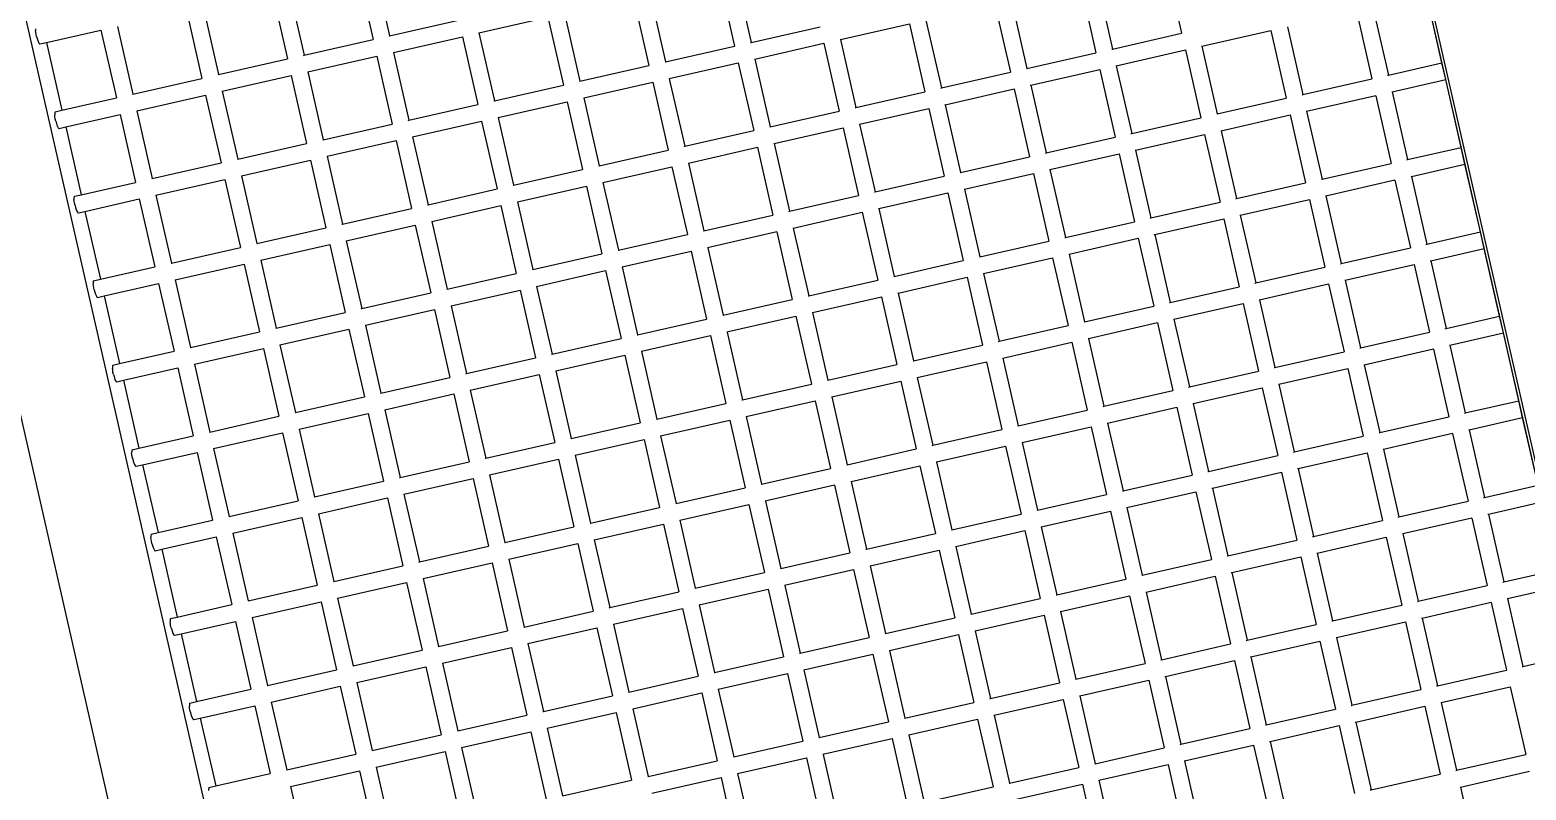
# Model space of a CAD drawing. Header units: inches. Extents: x -1841 to -80, y -100 to 1021.
# Drawn here: x -463.131 to -462.363, y 567.382 to 567.772 of the extents above; entities that cross this region are included whole.
import ezdxf

# ---------------------------------------------------------------- set-up
doc = ezdxf.new("R2010")
doc.units = ezdxf.units.IN
doc.header["$MEASUREMENT"] = 0
doc.layers.add('Edges', color=7, linetype='Continuous')

# ---------------------------------------------------------------- blocks, each defined once
blk = doc.blocks.new('infrared patio heater fr')
at = {"layer": 'Edges'}
for p, q in [((-40, 6.998), (40, 6.998)), ((38, 6.971), (-38, 6.971)), ((25.726, 6.971), (24.913, 6.971)), ((25.726, 6.329), (25.726, 6.971)), ((25.926, 6.971), (25.726, 6.971)), ((25.927, 6.329), (25.926, 6.971)), ((26.74, 6.971), (25.926, 6.971)), ((26.74, 6.329), (26.74, 6.971)), ((26.939, 6.971), (26.74, 6.971)), ((26.941, 6.329), (26.939, 6.971)), ((27.753, 6.971), (26.939, 6.971)), ((27.753, 6.329), (27.753, 6.971)), ((27.953, 6.971), (27.753, 6.971)), ((27.954, 6.329), (27.953, 6.971)), ((28.766, 6.971), (27.953, 6.971)), ((28.766, 6.329), (28.766, 6.971)), ((28.966, 6.971), (28.766, 6.971)), ((28.967, 6.329), (28.966, 6.971)), ((29.78, 6.971), (28.966, 6.971)), ((29.78, 6.329), (29.78, 6.971)), ((29.979, 6.971), (29.78, 6.971)), ((29.981, 6.329), (29.979, 6.971)), ((30.793, 6.971), (29.979, 6.971)), ((30.793, 6.329), (30.793, 6.971)), ((30.994, 6.329), (30.993, 6.971)), ((31.806, 6.329), (31.806, 6.971)), ((32.007, 6.329), (32.006, 6.971)), ((32.82, 6.329), (32.82, 6.971)), ((24.914, 6.329), (25.726, 6.329)), ((25.726, 6.318), (25.726, 6.329)), ((25.926, 6.325), (25.927, 6.329)), ((25.927, 6.329), (26.74, 6.329)), ((26.74, 6.318), (26.74, 6.329)), ((26.939, 6.325), (26.941, 6.329)), ((26.941, 6.329), (27.753, 6.329)), ((27.754, 6.323), (27.753, 6.329)), ((27.753, 6.318), (27.754, 6.323)), ((27.953, 6.325), (27.954, 6.329)), ((27.954, 6.329), (28.766, 6.329)), ((28.766, 6.318), (28.766, 6.329)), ((28.966, 6.325), (28.967, 6.329)), ((28.967, 6.329), (29.78, 6.329)), ((29.78, 6.323), (29.78, 6.329)), ((29.78, 6.318), (29.78, 6.323)), ((29.979, 6.325), (29.981, 6.329)), ((29.981, 6.329), (30.793, 6.329)), ((30.794, 6.323), (30.793, 6.329)), ((30.793, 6.318), (30.794, 6.323)), ((30.993, 6.325), (30.994, 6.329)), ((30.994, 6.329), (31.806, 6.329)), ((31.807, 6.323), (31.806, 6.329)), ((31.806, 6.318), (31.807, 6.323)), ((32.006, 6.325), (32.007, 6.329)), ((32.007, 6.329), (32.82, 6.329)), ((32.82, 6.323), (32.82, 6.329)), ((32.82, 6.318), (32.82, 6.323)), ((24.915, 6.131), (25.726, 6.131)), ((25.726, 5.303), (25.726, 6.131)), ((25.927, 5.303), (25.926, 6.131)), ((25.929, 6.131), (26.74, 6.131)), ((26.74, 5.303), (26.74, 6.131)), ((26.941, 5.303), (26.939, 6.131)), ((26.942, 6.131), (27.753, 6.131)), ((27.753, 5.303), (27.753, 6.131)), ((27.954, 5.303), (27.953, 6.131)), ((27.955, 6.131), (28.766, 6.131)), ((28.766, 5.303), (28.766, 6.131)), ((28.967, 5.303), (28.966, 6.131)), ((28.969, 6.131), (29.78, 6.131)), ((29.78, 5.303), (29.78, 6.131)), ((29.981, 5.303), (29.979, 6.131)), ((29.982, 6.131), (30.793, 6.131)), ((30.793, 5.303), (30.793, 6.131)), ((30.994, 5.303), (30.993, 6.131)), ((30.995, 6.131), (31.806, 6.131)), ((31.806, 5.303), (31.806, 6.131)), ((32.007, 5.303), (32.006, 6.131)), ((32.009, 6.131), (32.82, 6.131)), ((32.82, 5.303), (32.82, 6.131)), ((33.021, 5.303), (33.019, 6.131)), ((33.022, 6.131), (33.833, 6.131)), ((33.833, 5.303), (33.833, 6.131)), ((34.034, 5.303), (34.033, 6.131)), ((24.914, 5.303), (25.726, 5.303)), ((25.727, 5.297), (25.726, 5.303)), ((25.726, 5.293), (25.727, 5.297)), ((25.926, 5.299), (25.927, 5.303)), ((25.927, 5.303), (26.74, 5.303)), ((26.74, 5.297), (26.74, 5.303)), ((26.939, 5.299), (26.941, 5.303)), ((26.941, 5.303), (27.753, 5.303)), ((27.754, 5.297), (27.753, 5.303)), ((27.753, 5.293), (27.754, 5.297)), ((27.953, 5.299), (27.954, 5.303)), ((27.954, 5.303), (28.766, 5.303)), ((28.767, 5.297), (28.766, 5.303)), ((28.766, 5.293), (28.767, 5.297)), ((28.966, 5.299), (28.967, 5.303)), ((28.967, 5.303), (29.78, 5.303)), ((29.78, 5.297), (29.78, 5.303)), ((29.979, 5.299), (29.981, 5.303)), ((29.981, 5.303), (30.793, 5.303)), ((30.793, 5.293), (30.793, 5.303)), ((30.993, 5.299), (30.994, 5.303)), ((30.994, 5.303), (31.806, 5.303)), ((31.807, 5.297), (31.806, 5.303)), ((31.806, 5.293), (31.807, 5.297)), ((32.006, 5.299), (32.007, 5.303)), ((32.007, 5.303), (32.82, 5.303)), ((32.82, 5.297), (32.82, 5.303)), ((32.82, 5.293), (32.82, 5.297)), ((33.019, 5.299), (33.021, 5.303)), ((33.021, 5.303), (33.833, 5.303)), ((33.834, 5.297), (33.833, 5.303)), ((33.833, 5.293), (33.834, 5.297)), ((34.033, 5.299), (34.034, 5.303)), ((34.034, 5.303), (34.846, 5.303)), ((24.913, 5.105), (25.726, 5.105)), ((24.914, 4.277), (24.913, 5.105)), ((25.726, 4.277), (25.726, 5.105)), ((25.926, 5.105), (26.74, 5.105)), ((25.927, 4.277), (25.926, 5.105)), ((26.74, 4.277), (26.74, 5.105)), ((26.939, 5.105), (27.753, 5.105)), ((26.941, 4.277), (26.939, 5.105)), ((27.753, 4.277), (27.753, 5.105)), ((27.953, 5.105), (28.766, 5.105)), ((27.954, 4.277), (27.953, 5.105)), ((28.766, 4.277), (28.766, 5.105)), ((28.966, 5.105), (29.78, 5.105)), ((28.967, 4.277), (28.966, 5.105)), ((29.78, 4.277), (29.78, 5.105)), ((29.979, 5.105), (30.793, 5.105)), ((29.981, 4.277), (29.979, 5.105)), ((30.793, 4.277), (30.793, 5.105)), ((30.993, 5.105), (31.806, 5.105)), ((30.994, 4.277), (30.993, 5.105)), ((31.806, 4.277), (31.806, 5.105)), ((32.006, 5.105), (32.82, 5.105)), ((32.007, 4.277), (32.006, 5.105)), ((32.82, 4.277), (32.82, 5.105)), ((33.019, 5.105), (33.833, 5.105)), ((33.021, 4.277), (33.019, 5.105)), ((33.833, 4.277), (33.833, 5.105)), ((24.913, 4.273), (24.914, 4.277)), ((24.914, 4.277), (25.726, 4.277)), ((25.727, 4.271), (25.726, 4.277)), ((25.926, 4.273), (25.927, 4.277)), ((25.927, 4.277), (26.74, 4.277)), ((26.74, 4.267), (26.74, 4.277)), ((26.939, 4.273), (26.941, 4.277)), ((26.941, 4.277), (27.753, 4.277)), ((27.754, 4.271), (27.753, 4.277)), ((27.753, 4.267), (27.754, 4.271)), ((27.953, 4.273), (27.954, 4.277)), ((27.954, 4.277), (28.766, 4.277)), ((28.767, 4.271), (28.766, 4.277)), ((28.766, 4.267), (28.767, 4.271)), ((28.966, 4.273), (28.967, 4.277)), ((28.967, 4.277), (29.78, 4.277)), ((29.78, 4.271), (29.78, 4.277)), ((29.78, 4.267), (29.78, 4.271)), ((29.979, 4.273), (29.981, 4.277)), ((29.981, 4.277), (30.793, 4.277)), ((30.793, 4.267), (30.793, 4.277)), ((30.993, 4.273), (30.994, 4.277)), ((30.994, 4.277), (31.806, 4.277)), ((31.807, 4.271), (31.806, 4.277)), ((31.806, 4.267), (31.807, 4.271)), ((32.006, 4.273), (32.007, 4.277)), ((32.007, 4.277), (32.82, 4.277)), ((32.82, 4.271), (32.82, 4.277)), ((32.82, 4.267), (32.82, 4.271)), ((33.019, 4.273), (33.021, 4.277)), ((33.021, 4.277), (33.833, 4.277)), ((33.834, 4.271), (33.833, 4.277)), ((33.833, 4.267), (33.834, 4.271)), ((23.899, 4.079), (24.713, 4.079)), ((24.713, 3.251), (24.713, 4.079)), ((24.913, 4.079), (25.726, 4.079)), ((24.914, 3.251), (24.913, 4.079)), ((25.726, 3.251), (25.726, 4.079)), ((25.926, 4.079), (26.74, 4.079)), ((25.927, 3.251), (25.926, 4.079)), ((26.74, 3.251), (26.74, 4.079)), ((26.939, 4.079), (27.753, 4.079)), ((26.94, 3.251), (26.939, 4.079)), ((27.753, 3.251), (27.753, 4.079)), ((27.953, 4.079), (28.766, 4.079)), ((27.954, 3.251), (27.953, 4.079)), ((28.766, 3.251), (28.766, 4.079)), ((28.966, 4.079), (29.78, 4.079)), ((28.967, 3.251), (28.966, 4.079)), ((29.78, 3.251), (29.78, 4.079)), ((29.979, 4.079), (30.793, 4.079)), ((29.98, 3.251), (29.979, 4.079)), ((30.793, 3.251), (30.793, 4.079)), ((30.993, 4.079), (31.806, 4.079)), ((30.994, 3.251), (30.993, 4.079)), ((31.806, 3.251), (31.806, 4.079)), ((32.006, 4.079), (32.82, 4.079)), ((32.007, 3.251), (32.006, 4.079)), ((32.82, 3.251), (32.82, 4.079)), ((33.019, 4.079), (33.833, 4.079)), ((33.02, 3.251), (33.019, 4.079)), ((23.9, 3.251), (24.713, 3.251)), ((24.713, 3.242), (24.713, 3.251)), ((24.913, 3.245), (24.914, 3.251)), ((24.914, 3.251), (25.726, 3.251)), ((25.726, 3.242), (25.726, 3.251)), ((25.926, 3.245), (25.927, 3.251)), ((25.927, 3.251), (26.74, 3.251)), ((26.74, 3.242), (26.74, 3.251)), ((26.939, 3.245), (26.94, 3.251)), ((26.94, 3.251), (27.753, 3.251)), ((27.753, 3.242), (27.753, 3.251)), ((27.953, 3.245), (27.954, 3.251)), ((27.954, 3.251), (28.766, 3.251)), ((28.767, 3.245), (28.766, 3.251)), ((28.766, 3.242), (28.767, 3.245)), ((28.966, 3.245), (28.967, 3.251)), ((28.967, 3.251), (29.78, 3.251)), ((29.78, 3.245), (29.78, 3.251)), ((29.78, 3.242), (29.78, 3.245)), ((29.979, 3.245), (29.98, 3.251)), ((29.98, 3.251), (30.793, 3.251)), ((30.794, 3.245), (30.793, 3.251)), ((30.793, 3.242), (30.794, 3.245)), ((30.992, 3.245), (30.994, 3.251)), ((30.994, 3.251), (31.806, 3.251)), ((31.807, 3.245), (31.806, 3.251)), ((31.806, 3.242), (31.807, 3.245)), ((32.006, 3.245), (32.007, 3.251)), ((32.007, 3.251), (32.82, 3.251)), ((32.82, 3.245), (32.82, 3.251)), ((32.82, 3.242), (32.82, 3.245)), ((33.019, 3.245), (33.02, 3.251)), ((33.02, 3.251), (33.833, 3.251)), ((23.899, 3.053), (24.713, 3.053)), ((24.713, 2.225), (24.713, 3.053)), ((24.913, 3.053), (25.726, 3.053)), ((24.914, 2.225), (24.913, 3.053)), ((25.726, 2.225), (25.726, 3.053)), ((25.926, 3.053), (26.74, 3.053)), ((25.927, 2.225), (25.926, 3.053)), ((26.74, 2.225), (26.74, 3.053)), ((26.939, 3.053), (27.753, 3.053)), ((26.94, 2.225), (26.939, 3.053)), ((27.753, 2.225), (27.753, 3.053)), ((27.954, 2.225), (27.951, 3.055)), ((27.953, 3.053), (28.766, 3.053)), ((28.766, 2.225), (28.766, 3.053)), ((28.966, 3.053), (29.78, 3.053)), ((28.967, 2.225), (28.966, 3.053)), ((29.78, 2.225), (29.78, 3.053)), ((29.979, 3.053), (30.793, 3.053)), ((29.98, 2.225), (29.979, 3.053)), ((30.793, 2.225), (30.793, 3.053)), ((30.993, 3.053), (31.806, 3.053)), ((30.994, 2.225), (30.993, 3.053)), ((31.806, 2.225), (31.806, 3.053)), ((32.006, 3.053), (32.82, 3.053)), ((32.007, 2.225), (32.006, 3.053)), ((32.82, 2.225), (32.82, 3.053)), ((33.019, 3.053), (33.833, 3.053)), ((33.02, 2.225), (33.019, 3.053)), ((23.9, 2.225), (24.713, 2.225)), ((24.713, 2.218), (24.713, 2.225)), ((24.912, 2.219), (24.914, 2.225)), ((24.914, 2.225), (25.726, 2.225)), ((25.726, 2.218), (25.726, 2.225)), ((25.925, 2.219), (25.927, 2.225)), ((25.927, 2.225), (26.74, 2.225)), ((26.74, 2.218), (26.74, 2.225)), ((26.939, 2.221), (26.94, 2.225)), ((26.94, 2.225), (27.753, 2.225)), ((27.753, 2.218), (27.753, 2.225)), ((27.953, 2.221), (27.954, 2.225)), ((27.954, 2.225), (28.766, 2.225)), ((28.766, 2.218), (28.766, 2.225)), ((28.966, 2.221), (28.967, 2.225)), ((28.967, 2.225), (29.78, 2.225)), ((29.78, 2.218), (29.78, 2.225)), ((29.979, 2.221), (29.98, 2.225)), ((29.98, 2.225), (30.793, 2.225)), ((30.793, 2.218), (30.793, 2.225)), ((30.993, 2.221), (30.994, 2.225)), ((30.994, 2.225), (31.806, 2.225)), ((31.806, 2.218), (31.806, 2.225)), ((32.005, 2.219), (32.007, 2.225)), ((32.007, 2.225), (32.82, 2.225)), ((32.82, 2.218), (32.82, 2.225)), ((33.019, 2.219), (33.02, 2.225)), ((33.02, 2.225), (33.833, 2.225)), ((23.899, 2.027), (24.713, 2.027)), ((24.713, 1.199), (24.713, 2.027)), ((24.913, 2.027), (25.726, 2.027)), ((24.914, 1.199), (24.913, 2.027)), ((25.726, 1.199), (25.726, 2.027)), ((25.926, 2.027), (26.74, 2.027)), ((25.927, 1.199), (25.926, 2.027)), ((26.74, 1.199), (26.74, 2.027)), ((26.939, 2.027), (27.753, 2.027)), ((26.94, 1.199), (26.939, 2.027)), ((27.753, 1.199), (27.753, 2.027)), ((27.953, 2.027), (28.766, 2.027)), ((27.954, 1.199), (27.953, 2.027)), ((28.766, 1.199), (28.766, 2.027)), ((28.966, 2.027), (29.78, 2.027)), ((28.967, 1.199), (28.966, 2.027)), ((29.78, 1.199), (29.78, 2.027)), ((29.979, 2.027), (30.793, 2.027)), ((29.98, 1.199), (29.979, 2.027)), ((30.793, 1.199), (30.793, 2.027)), ((30.993, 2.027), (31.806, 2.027)), ((30.994, 1.199), (30.993, 2.027)), ((31.806, 1.199), (31.806, 2.027)), ((32.006, 2.027), (32.82, 2.027)), ((32.007, 1.199), (32.006, 2.027)), ((32.82, 1.199), (32.82, 2.027)), ((33.019, 2.027), (33.833, 2.027)), ((33.019, 1.199), (33.019, 2.027)), ((23.9, 1.199), (24.713, 1.199)), ((24.713, 1.193), (24.713, 1.199)), ((24.913, 1.196), (24.914, 1.199)), ((24.914, 1.199), (25.726, 1.199)), ((25.726, 1.193), (25.726, 1.199)), ((25.926, 1.196), (25.927, 1.199)), ((25.927, 1.199), (26.74, 1.199)), ((26.74, 1.193), (26.74, 1.199)), ((26.939, 1.196), (26.94, 1.199)), ((26.94, 1.199), (27.753, 1.199)), ((27.753, 1.193), (27.753, 1.199)), ((27.953, 1.196), (27.954, 1.199)), ((27.954, 1.199), (28.766, 1.199)), ((28.766, 1.193), (28.766, 1.199)), ((28.966, 1.196), (28.967, 1.199)), ((28.967, 1.199), (29.78, 1.199)), ((29.78, 1.193), (29.78, 1.199)), ((29.979, 1.196), (29.98, 1.199)), ((29.98, 1.199), (30.793, 1.199)), ((30.793, 1.193), (30.793, 1.199)), ((30.993, 1.196), (30.994, 1.199)), ((30.994, 1.199), (31.806, 1.199)), ((31.806, 1.193), (31.806, 1.199)), ((32.006, 1.196), (32.007, 1.199)), ((32.007, 1.199), (32.82, 1.199)), ((32.82, 1.193), (32.82, 1.199)), ((33.019, 1.196), (33.019, 1.199)), ((33.019, 1.199), (33.833, 1.199)), ((23.899, 1.001), (24.713, 1.001)), ((23.9, 0.173), (23.899, 1.001)), ((24.713, 0.173), (24.713, 1.001)), ((24.913, 1.001), (25.726, 1.001)), ((24.914, 0.173), (24.913, 1.001)), ((25.726, 0.173), (25.726, 1.001)), ((25.926, 1.001), (26.74, 1.001)), ((25.927, 0.173), (25.926, 1.001)), ((26.74, 0.173), (26.74, 1.001)), ((26.939, 1.001), (27.753, 1.001)), ((26.94, 0.173), (26.939, 1.001)), ((27.753, 0.173), (27.753, 1.001)), ((27.953, 1.001), (28.766, 1.001)), ((27.953, 0.173), (27.953, 1.001)), ((28.766, 0.173), (28.766, 1.001)), ((28.966, 1.001), (29.78, 1.001)), ((28.967, 0.173), (28.966, 1.001)), ((29.78, 0.173), (29.78, 1.001)), ((29.979, 1.001), (30.793, 1.001)), ((29.98, 0.173), (29.979, 1.001)), ((30.793, 0.173), (30.793, 1.001)), ((30.993, 1.001), (31.806, 1.001)), ((30.994, 0.173), (30.993, 1.001)), ((31.806, 0.173), (31.806, 1.001)), ((32.006, 1.001), (32.82, 1.001)), ((32.006, 0.173), (32.006, 1.001)), ((32.82, 0.173), (32.82, 1.001)), ((33.019, 1.001), (33.833, 1.001)), ((33.02, 0.173), (33.019, 1.001)), ((23.899, 0.17), (23.9, 0.173)), ((23.9, 0.173), (24.713, 0.173)), ((24.713, 0.167), (24.713, 0.173)), ((24.913, 0.17), (24.914, 0.173)), ((24.914, 0.173), (25.726, 0.173)), ((25.726, 0.167), (25.726, 0.173)), ((25.926, 0.17), (25.927, 0.173)), ((25.927, 0.173), (26.74, 0.173)), ((26.74, 0.167), (26.74, 0.173)), ((26.939, 0.17), (26.94, 0.173)), ((26.94, 0.173), (27.753, 0.173)), ((27.753, 0.167), (27.753, 0.173)), ((27.953, 0.17), (27.953, 0.173)), ((27.953, 0.173), (28.766, 0.173)), ((28.766, 0.167), (28.766, 0.173)), ((28.966, 0.17), (28.967, 0.173)), ((28.967, 0.173), (29.78, 0.173)), ((29.78, 0.167), (29.78, 0.173)), ((29.979, 0.17), (29.98, 0.173)), ((29.98, 0.173), (30.793, 0.173)), ((30.793, 0.167), (30.793, 0.173)), ((30.993, 0.17), (30.994, 0.173)), ((30.994, 0.173), (31.806, 0.173)), ((31.806, 0.167), (31.806, 0.173)), ((32.006, 0.17), (32.006, 0.173)), ((32.006, 0.173), (32.82, 0.173)), ((32.82, 0.167), (32.82, 0.173)), ((23.7, -0.853), (23.7, -0.025)), ((23.899, -0.026), (24.713, -0.025)), ((23.901, -0.853), (23.899, -0.026)), ((24.713, -0.853), (24.713, -0.025)), ((24.913, -0.026), (25.726, -0.025)), ((24.914, -0.853), (24.913, -0.026)), ((25.726, -0.853), (25.726, -0.025)), ((25.926, -0.026), (26.74, -0.025)), ((25.928, -0.853), (25.926, -0.026)), ((26.74, -0.853), (26.74, -0.025)), ((26.939, -0.026), (27.753, -0.025)), ((26.941, -0.853), (26.939, -0.026)), ((27.753, -0.853), (27.753, -0.025)), ((27.953, -0.026), (28.766, -0.025)), ((27.954, -0.853), (27.953, -0.026)), ((28.766, -0.853), (28.766, -0.025)), ((28.966, -0.026), (29.78, -0.025)), ((28.968, -0.853), (28.966, -0.026)), ((29.78, -0.853), (29.78, -0.025)), ((29.979, -0.026), (30.793, -0.025)), ((29.981, -0.853), (29.979, -0.026)), ((30.793, -0.853), (30.793, -0.025)), ((30.993, -0.026), (31.806, -0.025)), ((30.994, -0.853), (30.993, -0.026)), ((31.806, -0.853), (31.806, -0.025)), ((32.006, -0.026), (32.82, -0.025)), ((32.008, -0.853), (32.006, -0.026)), ((32.82, -0.853), (32.82, -0.025)), ((22.888, -0.853), (23.7, -0.853)), ((23.7, -0.859), (23.7, -0.853)), ((23.899, -0.855), (23.901, -0.853)), ((23.901, -0.853), (24.713, -0.853)), ((24.713, -0.859), (24.713, -0.853)), ((24.913, -0.855), (24.914, -0.853)), ((24.914, -0.853), (25.726, -0.853)), ((25.726, -0.859), (25.726, -0.853)), ((25.926, -0.855), (25.928, -0.853)), ((25.928, -0.853), (26.74, -0.853)), ((26.74, -0.859), (26.74, -0.853)), ((26.939, -0.855), (26.941, -0.853)), ((26.941, -0.853), (27.753, -0.853)), ((27.753, -0.859), (27.753, -0.853)), ((27.953, -0.855), (27.954, -0.853)), ((27.954, -0.853), (28.766, -0.853)), ((28.766, -0.859), (28.766, -0.853)), ((28.966, -0.855), (28.968, -0.853)), ((28.968, -0.853), (29.78, -0.853)), ((29.78, -0.859), (29.78, -0.853)), ((29.979, -0.855), (29.981, -0.853)), ((29.981, -0.853), (30.793, -0.853)), ((30.793, -0.859), (30.793, -0.853)), ((30.993, -0.855), (30.994, -0.853)), ((30.994, -0.853), (31.806, -0.853)), ((31.806, -0.859), (31.806, -0.853)), ((32.006, -0.855), (32.008, -0.853)), ((32.008, -0.853), (32.82, -0.853)), ((22.886, -1.052), (23.7, -1.051)), ((23.7, -1.879), (23.7, -1.051)), ((23.899, -1.052), (24.713, -1.051)), ((23.899, -1.881), (23.899, -1.052)), ((24.713, -1.879), (24.713, -1.051)), ((24.913, -1.052), (25.726, -1.051)), ((24.913, -1.881), (24.913, -1.052)), ((25.726, -1.879), (25.726, -1.051)), ((25.926, -1.881), (25.924, -1.051)), ((25.926, -1.052), (26.74, -1.051)), ((26.74, -1.879), (26.74, -1.051)), ((26.939, -1.052), (27.753, -1.051)), ((26.939, -1.881), (26.939, -1.052)), ((27.753, -1.879), (27.753, -1.051)), ((27.953, -1.052), (28.766, -1.051)), ((27.953, -1.881), (27.953, -1.052)), ((28.766, -1.879), (28.766, -1.051)), ((28.966, -1.881), (28.964, -1.051)), ((28.966, -1.052), (29.78, -1.051)), ((29.78, -1.879), (29.78, -1.051)), ((29.979, -1.052), (30.793, -1.051)), ((29.979, -1.881), (29.979, -1.052)), ((30.793, -1.879), (30.793, -1.051)), ((30.993, -1.052), (31.806, -1.051)), ((30.993, -1.881), (30.993, -1.052)), ((31.806, -1.879), (31.806, -1.051)), ((32.006, -1.052), (32.82, -1.051)), ((32.006, -1.881), (32.006, -1.052)), ((22.889, -1.879), (23.7, -1.879)), ((23.7, -1.884), (23.7, -1.879)), ((23.902, -1.879), (24.713, -1.879)), ((24.713, -1.884), (24.713, -1.879)), ((24.915, -1.879), (25.726, -1.879)), ((25.726, -1.884), (25.726, -1.879)), ((25.929, -1.879), (26.74, -1.879)), ((26.74, -1.884), (26.74, -1.879)), ((26.942, -1.879), (27.753, -1.879)), ((27.753, -1.884), (27.753, -1.879)), ((27.955, -1.879), (28.766, -1.879)), ((28.766, -1.884), (28.766, -1.879)), ((28.969, -1.879), (29.78, -1.879)), ((29.78, -1.884), (29.78, -1.879)), ((29.982, -1.879), (30.793, -1.879)), ((30.793, -1.884), (30.793, -1.879)), ((30.995, -1.879), (31.806, -1.879)), ((31.806, -1.884), (31.806, -1.879)), ((32.009, -1.879), (32.82, -1.879)), ((22.886, -2.077), (23.7, -2.077)), ((23.7, -2.905), (23.7, -2.077)), ((23.899, -2.905), (23.899, -2.077)), ((23.899, -2.077), (24.713, -2.077)), ((24.713, -2.905), (24.713, -2.077)), ((24.913, -2.905), (24.913, -2.077)), ((24.913, -2.077), (25.726, -2.077)), ((25.726, -2.905), (25.726, -2.077)), ((25.926, -2.905), (25.926, -2.077)), ((25.926, -2.077), (26.74, -2.077)), ((26.74, -2.905), (26.74, -2.077)), ((26.939, -2.905), (26.939, -2.077)), ((26.939, -2.077), (27.753, -2.077)), ((27.753, -2.905), (27.753, -2.077)), ((27.953, -2.905), (27.953, -2.077)), ((27.953, -2.077), (28.766, -2.077)), ((28.766, -2.905), (28.766, -2.077)), ((28.966, -2.905), (28.966, -2.077)), ((28.966, -2.077), (29.78, -2.077)), ((29.78, -2.905), (29.78, -2.077)), ((29.979, -2.905), (29.979, -2.077)), ((29.979, -2.077), (30.793, -2.077)), ((30.793, -2.905), (30.793, -2.077)), ((30.993, -2.905), (30.993, -2.077)), ((30.993, -2.077), (31.806, -2.077)), ((31.806, -2.905), (31.806, -2.077)), ((32.006, -2.905), (32.006, -2.077)), ((32.006, -2.077), (32.82, -2.077)), ((22.886, -2.905), (23.7, -2.905)), ((23.7, -2.909), (23.7, -2.905)), ((23.899, -2.905), (24.713, -2.905)), ((24.713, -2.909), (24.713, -2.905)), ((24.913, -2.905), (25.726, -2.905)), ((25.726, -2.909), (25.726, -2.905)), ((25.926, -2.905), (26.74, -2.905)), ((26.74, -2.909), (26.74, -2.905)), ((26.939, -2.905), (27.753, -2.905)), ((27.753, -2.909), (27.753, -2.905)), ((27.953, -2.905), (28.766, -2.905)), ((28.766, -2.909), (28.766, -2.905)), ((28.966, -2.905), (29.78, -2.905)), ((29.78, -2.909), (29.78, -2.905)), ((29.979, -2.905), (30.793, -2.905)), ((30.793, -2.909), (30.793, -2.905)), ((30.993, -2.905), (31.806, -2.905)), ((31.806, -2.909), (31.806, -2.905)), ((32.006, -2.905), (32.82, -2.905)), ((22.886, -3.931), (22.886, -3.103)), ((22.886, -3.103), (23.7, -3.103)), ((23.7, -3.931), (23.7, -3.103)), ((23.899, -3.931), (23.899, -3.103)), ((23.899, -3.103), (24.713, -3.103)), ((24.713, -3.931), (24.713, -3.103)), ((24.913, -3.931), (24.913, -3.103)), ((24.913, -3.103), (25.726, -3.103)), ((25.726, -3.931), (25.726, -3.103)), ((25.926, -3.931), (25.926, -3.103)), ((25.926, -3.103), (26.74, -3.103)), ((26.74, -3.931), (26.74, -3.103)), ((26.939, -3.931), (26.939, -3.103)), ((26.939, -3.103), (27.753, -3.103)), ((27.753, -3.931), (27.753, -3.103)), ((27.953, -3.931), (27.953, -3.103)), ((27.953, -3.103), (28.766, -3.103)), ((28.766, -3.931), (28.766, -3.103)), ((28.966, -3.931), (28.966, -3.103)), ((28.966, -3.103), (29.78, -3.103)), ((29.78, -3.931), (29.78, -3.103)), ((29.979, -3.931), (29.979, -3.103)), ((29.979, -3.103), (30.793, -3.103)), ((30.793, -3.931), (30.793, -3.103)), ((30.993, -3.931), (30.993, -3.103)), ((30.993, -3.103), (31.806, -3.103)), ((31.806, -3.931), (31.806, -3.103)), ((32.006, -3.931), (32.006, -3.103)), ((32.006, -3.103), (32.82, -3.103)), ((22.886, -3.931), (23.7, -3.931)), ((23.7, -3.936), (23.7, -3.931)), ((23.899, -3.931), (24.713, -3.931)), ((24.713, -3.936), (24.713, -3.931)), ((24.913, -3.931), (25.726, -3.931)), ((25.726, -3.936), (25.726, -3.931)), ((25.926, -3.931), (26.74, -3.931)), ((26.74, -3.936), (26.74, -3.931)), ((26.939, -3.931), (27.753, -3.931)), ((27.753, -3.936), (27.753, -3.931)), ((27.953, -3.931), (28.766, -3.931)), ((28.766, -3.936), (28.766, -3.931)), ((28.966, -3.931), (29.78, -3.931)), ((29.781, -3.937), (29.78, -3.931)), ((29.979, -3.931), (30.793, -3.931)), ((30.794, -3.937), (30.793, -3.931)), ((30.993, -3.931), (31.806, -3.931)), ((31.806, -3.936), (31.806, -3.931)), ((22.686, -4.957), (22.686, -4.129)), ((22.886, -4.957), (22.886, -4.129)), ((22.886, -4.129), (23.7, -4.129)), ((23.7, -4.957), (23.7, -4.129)), ((23.899, -4.957), (23.899, -4.129)), ((23.899, -4.129), (24.713, -4.129)), ((24.713, -4.957), (24.713, -4.129)), ((24.913, -4.957), (24.913, -4.129)), ((24.913, -4.129), (25.726, -4.129)), ((25.726, -4.957), (25.726, -4.129)), ((25.926, -4.957), (25.926, -4.129)), ((25.926, -4.129), (26.74, -4.129)), ((26.74, -4.957), (26.74, -4.129)), ((26.939, -4.957), (26.939, -4.129)), ((26.939, -4.129), (27.753, -4.129)), ((27.753, -4.957), (27.753, -4.129)), ((27.953, -4.957), (27.953, -4.129)), ((27.953, -4.129), (28.766, -4.129)), ((28.766, -4.957), (28.766, -4.129)), ((28.966, -4.957), (28.966, -4.129)), ((28.966, -4.129), (29.78, -4.129)), ((29.78, -4.957), (29.78, -4.129)), ((29.979, -4.957), (29.979, -4.129)), ((29.979, -4.129), (30.793, -4.129)), ((30.793, -4.957), (30.793, -4.129)), ((30.993, -4.957), (30.993, -4.129)), ((30.993, -4.129), (31.806, -4.129)), ((31.806, -4.957), (31.806, -4.129)), ((21.873, -4.957), (22.686, -4.957)), ((22.686, -4.963), (22.686, -4.957)), ((22.886, -4.957), (23.7, -4.957)), ((23.7, -4.963), (23.7, -4.957)), ((23.899, -4.957), (24.713, -4.957)), ((24.713, -4.963), (24.713, -4.957)), ((24.913, -4.957), (25.726, -4.957)), ((25.726, -4.963), (25.726, -4.957)), ((25.926, -4.957), (26.74, -4.957)), ((26.74, -4.963), (26.74, -4.957)), ((26.939, -4.957), (27.753, -4.957)), ((27.753, -4.963), (27.753, -4.957)), ((27.953, -4.957), (28.766, -4.957)), ((28.766, -4.963), (28.766, -4.957)), ((28.966, -4.957), (29.78, -4.957)), ((29.781, -4.963), (29.78, -4.957)), ((29.979, -4.957), (30.793, -4.957)), ((30.793, -4.963), (30.793, -4.957)), ((30.993, -4.957), (31.806, -4.957)), ((21.873, -5.155), (22.686, -5.155)), ((22.686, -5.983), (22.686, -5.155)), ((22.886, -5.983), (22.886, -5.155)), ((22.886, -5.155), (23.7, -5.155)), ((23.7, -5.983), (23.7, -5.155)), ((23.899, -5.983), (23.899, -5.155)), ((23.899, -5.155), (24.713, -5.155)), ((24.713, -5.983), (24.713, -5.155)), ((24.913, -5.983), (24.913, -5.155)), ((24.913, -5.155), (25.726, -5.155)), ((25.726, -5.983), (25.726, -5.155)), ((25.926, -5.983), (25.926, -5.155)), ((25.926, -5.155), (26.74, -5.155)), ((26.74, -5.983), (26.74, -5.155)), ((26.939, -5.983), (26.939, -5.155)), ((26.939, -5.155), (27.753, -5.155)), ((27.753, -5.983), (27.753, -5.155)), ((27.953, -5.983), (27.953, -5.155)), ((27.953, -5.155), (28.766, -5.155)), ((28.766, -5.983), (28.766, -5.155)), ((28.966, -5.983), (28.966, -5.155)), ((28.966, -5.155), (29.78, -5.155)), ((29.78, -5.983), (29.78, -5.155)), ((29.979, -5.983), (29.979, -5.155)), ((29.979, -5.155), (30.793, -5.155)), ((30.793, -5.983), (30.793, -5.155)), ((30.993, -5.983), (30.993, -5.155)), ((30.993, -5.155), (31.806, -5.155)), ((21.873, -5.983), (22.686, -5.983)), ((22.688, -5.989), (22.686, -5.983)), ((22.886, -5.983), (23.7, -5.983)), ((23.7, -5.989), (23.7, -5.983)), ((23.899, -5.983), (24.713, -5.983)), ((24.713, -5.989), (24.713, -5.983)), ((24.913, -5.983), (25.726, -5.983)), ((25.726, -5.989), (25.726, -5.983)), ((25.926, -5.983), (26.74, -5.983)), ((26.74, -5.989), (26.74, -5.983)), ((26.939, -5.983), (27.753, -5.983)), ((27.753, -5.989), (27.753, -5.983)), ((27.953, -5.983), (28.766, -5.983)), ((28.766, -5.989), (28.766, -5.983)), ((28.966, -5.983), (29.78, -5.983)), ((29.782, -5.989), (29.78, -5.983)), ((29.979, -5.983), (30.793, -5.983)), ((30.795, -5.989), (30.793, -5.983)), ((30.993, -5.983), (31.806, -5.983)), ((21.873, -6.182), (22.686, -6.182)), ((22.686, -7.009), (22.686, -6.182)), ((22.886, -7.009), (22.886, -6.182)), ((22.886, -6.182), (23.7, -6.182)), ((23.7, -7.009), (23.7, -6.182)), ((23.899, -7.009), (23.899, -6.182)), ((23.899, -6.182), (24.713, -6.182)), ((24.713, -7.009), (24.713, -6.182)), ((24.913, -7.009), (24.913, -6.182)), ((24.913, -6.182), (25.726, -6.182)), ((25.726, -7.009), (25.726, -6.182)), ((25.926, -7.009), (25.926, -6.182)), ((25.926, -6.182), (26.74, -6.182)), ((26.74, -7.009), (26.74, -6.182)), ((26.939, -7.009), (26.939, -6.182)), ((26.939, -6.182), (27.753, -6.182)), ((27.753, -7.009), (27.753, -6.182)), ((27.953, -7.009), (27.953, -6.182)), ((27.953, -6.182), (28.766, -6.182)), ((28.766, -7.009), (28.766, -6.182)), ((28.966, -7.009), (28.966, -6.182)), ((28.966, -6.182), (29.78, -6.182)), ((29.78, -7.009), (29.78, -6.182)), ((29.979, -7.009), (29.979, -6.182)), ((29.979, -6.182), (30.793, -6.182)), ((30.793, -7.009), (30.793, -6.182)), ((30.993, -7.009), (30.993, -6.182)), ((30.993, -6.182), (31.806, -6.182)), ((21.873, -7.009), (22.686, -7.009)), ((22.686, -7.012), (22.686, -7.009)), ((22.886, -7.009), (23.7, -7.009)), ((23.7, -7.012), (23.7, -7.009)), ((23.899, -7.009), (24.713, -7.009)), ((24.713, -7.012), (24.713, -7.009)), ((24.913, -7.009), (25.726, -7.009)), ((25.726, -7.012), (25.726, -7.009)), ((25.926, -7.009), (26.74, -7.009)), ((26.74, -7.012), (26.74, -7.009)), ((26.939, -7.009), (27.753, -7.009)), ((27.753, -7.012), (27.753, -7.009)), ((27.953, -7.009), (28.766, -7.009)), ((28.766, -7.012), (28.766, -7.009)), ((28.966, -7.009), (29.78, -7.009)), ((29.78, -7.012), (29.78, -7.009)), ((29.979, -7.009), (30.793, -7.009)), ((30.793, -7.012), (30.793, -7.009)), ((30.993, -7.009), (31.806, -7.009)), ((21.873, -7.208), (22.686, -7.207)), ((22.686, -8.035), (22.686, -7.207)), ((22.886, -7.208), (23.7, -7.207)), ((22.886, -8.035), (22.886, -7.208)), ((23.7, -8.035), (23.7, -7.207)), ((23.899, -7.208), (24.713, -7.207)), ((23.899, -8.035), (23.899, -7.208)), ((24.713, -8.035), (24.713, -7.207)), ((24.913, -7.208), (25.726, -7.207)), ((24.913, -8.035), (24.913, -7.208)), ((25.726, -8.035), (25.726, -7.207)), ((25.926, -7.208), (26.74, -7.207)), ((25.926, -8.035), (25.926, -7.208)), ((26.74, -8.035), (26.74, -7.207)), ((26.939, -7.208), (27.753, -7.207)), ((26.939, -8.035), (26.939, -7.208)), ((27.753, -8.035), (27.753, -7.207)), ((27.953, -7.208), (28.766, -7.207)), ((27.953, -8.035), (27.953, -7.208)), ((28.766, -8.035), (28.766, -7.207)), ((28.966, -7.208), (29.78, -7.207)), ((28.966, -8.035), (28.966, -7.208)), ((29.78, -8.035), (29.78, -7.207)), ((29.979, -8.035), (29.978, -7.207)), ((29.978, -7.207), (30.793, -7.207)), ((30.793, -8.035), (30.793, -7.207)), ((30.993, -7.208), (31.806, -7.207)), ((30.993, -8.035), (30.993, -7.208)), ((21.873, -8.035), (22.686, -8.035)), ((22.686, -8.038), (22.686, -8.035)), ((22.886, -8.035), (23.7, -8.035)), ((23.7, -8.038), (23.7, -8.035)), ((23.899, -8.035), (24.713, -8.035)), ((24.713, -8.038), (24.713, -8.035)), ((24.913, -8.035), (25.726, -8.035)), ((25.726, -8.038), (25.726, -8.035)), ((25.926, -8.035), (26.74, -8.035)), ((26.74, -8.038), (26.74, -8.035)), ((26.939, -8.035), (27.753, -8.035)), ((27.753, -8.038), (27.753, -8.035)), ((27.953, -8.035), (28.766, -8.035)), ((28.766, -8.038), (28.766, -8.035)), ((28.966, -8.035), (29.78, -8.035)), ((29.78, -8.038), (29.78, -8.035)), ((29.979, -8.035), (30.793, -8.035)), ((30.793, -8.038), (30.793, -8.035)), ((30.993, -8.035), (31.806, -8.035)), ((21.873, -8.234), (22.686, -8.233)), ((21.873, -8.886), (21.873, -8.234)), ((22.686, -8.886), (22.686, -8.233)), ((22.886, -8.234), (23.7, -8.233)), ((22.886, -8.886), (22.886, -8.234)), ((23.7, -8.886), (23.7, -8.233)), ((23.899, -8.234), (24.713, -8.233)), ((23.899, -8.886), (23.899, -8.234)), ((24.713, -8.886), (24.713, -8.233)), ((24.913, -8.234), (25.726, -8.233)), ((24.913, -8.886), (24.913, -8.234)), ((25.726, -8.886), (25.726, -8.233)), ((25.926, -8.234), (26.74, -8.233)), ((25.926, -8.886), (25.926, -8.234)), ((26.74, -8.886), (26.74, -8.233)), ((26.939, -8.234), (27.753, -8.233)), ((26.939, -8.886), (26.939, -8.234)), ((27.753, -8.886), (27.753, -8.233)), ((27.953, -8.234), (28.766, -8.233)), ((27.953, -8.886), (27.953, -8.234)), ((28.766, -8.886), (28.766, -8.233)), ((28.966, -8.234), (29.78, -8.233)), ((28.966, -8.886), (28.966, -8.234)), ((29.78, -8.886), (29.78, -8.233)), ((29.979, -8.234), (30.793, -8.233)), ((29.979, -8.886), (29.979, -8.234)), ((30.793, -8.886), (30.793, -8.233)), ((21.873, -8.886), (22.686, -8.886)), ((21.873, -8.965), (21.873, -8.886)), ((21.873, -8.886), (22.686, -8.886)), ((22.686, -8.968), (22.686, -8.886)), ((22.886, -8.886), (23.7, -8.886)), ((22.886, -8.965), (22.886, -8.886)), ((22.886, -8.886), (23.7, -8.886)), ((23.7, -8.968), (23.7, -8.886)), ((23.899, -8.886), (24.713, -8.886)), ((23.899, -8.965), (23.899, -8.886)), ((23.899, -8.886), (24.713, -8.886)), ((24.713, -8.968), (24.713, -8.886)), ((24.913, -8.886), (25.726, -8.886)), ((24.913, -8.965), (24.913, -8.886)), ((24.913, -8.886), (25.726, -8.886)), ((25.726, -8.968), (25.726, -8.886)), ((25.926, -8.886), (26.74, -8.886)), ((25.926, -8.965), (25.926, -8.886)), ((25.926, -8.886), (26.74, -8.886)), ((26.74, -8.968), (26.74, -8.886)), ((26.939, -8.886), (27.753, -8.886)), ((26.939, -8.965), (26.939, -8.886)), ((26.939, -8.886), (27.753, -8.886)), ((27.753, -8.968), (27.753, -8.886)), ((27.953, -8.886), (28.766, -8.886)), ((27.953, -8.965), (27.953, -8.886)), ((27.953, -8.886), (28.766, -8.886)), ((28.766, -8.968), (28.766, -8.886)), ((28.966, -8.886), (29.78, -8.886)), ((28.966, -8.965), (28.966, -8.886)), ((28.966, -8.886), (29.78, -8.886)), ((29.78, -8.968), (29.78, -8.886)), ((29.979, -8.886), (30.793, -8.886)), ((29.979, -8.965), (29.979, -8.886)), ((29.979, -8.886), (30.793, -8.886)), ((30.793, -8.968), (30.793, -8.886)), ((-38, -9.061), (38, -9.061)), ((-38, -9.061), (38, -9.061)), ((21.69, -8.976), (21.707, -8.98)), ((21.729, -8.982), (21.707, -8.98)), ((21.754, -8.984), (21.729, -8.982)), ((21.78, -8.984), (21.754, -8.984)), ((21.78, -8.984), (21.805, -8.983)), ((21.805, -8.983), (21.829, -8.981)), ((21.829, -8.981), (21.848, -8.978)), ((21.848, -8.978), (21.863, -8.974)), ((21.863, -8.974), (21.871, -8.97)), ((21.871, -8.97), (21.873, -8.965)), ((22.686, -8.968), (22.692, -8.972)), ((22.692, -8.972), (22.703, -8.976)), ((22.703, -8.976), (22.721, -8.98)), ((22.742, -8.982), (22.721, -8.98)), ((22.767, -8.984), (22.742, -8.982)), ((22.793, -8.984), (22.767, -8.984)), ((22.793, -8.984), (22.819, -8.983)), ((22.819, -8.983), (22.842, -8.981)), ((22.842, -8.981), (22.862, -8.978)), ((22.862, -8.978), (22.876, -8.974)), ((22.876, -8.974), (22.884, -8.97)), ((22.884, -8.97), (22.886, -8.965)), ((23.7, -8.968), (23.705, -8.972)), ((23.705, -8.972), (23.717, -8.976)), ((23.717, -8.976), (23.734, -8.98)), ((23.756, -8.982), (23.734, -8.98)), ((23.78, -8.984), (23.756, -8.982)), ((23.806, -8.984), (23.78, -8.984)), ((23.806, -8.984), (23.832, -8.983)), ((23.832, -8.983), (23.855, -8.981)), ((23.855, -8.981), (23.875, -8.978)), ((23.875, -8.978), (23.889, -8.974)), ((23.889, -8.974), (23.898, -8.97)), ((23.898, -8.97), (23.899, -8.965)), ((24.713, -8.968), (24.718, -8.972)), ((24.718, -8.972), (24.73, -8.976)), ((24.73, -8.976), (24.747, -8.98)), ((24.769, -8.982), (24.747, -8.98)), ((24.794, -8.984), (24.769, -8.982)), ((24.82, -8.984), (24.794, -8.984)), ((24.82, -8.984), (24.845, -8.983)), ((24.845, -8.983), (24.869, -8.981)), ((24.869, -8.981), (24.888, -8.978)), ((24.888, -8.978), (24.903, -8.974)), ((24.903, -8.974), (24.911, -8.97)), ((24.911, -8.97), (24.913, -8.965)), ((25.726, -8.968), (25.732, -8.972)), ((25.732, -8.972), (25.743, -8.976)), ((25.743, -8.976), (25.761, -8.98)), ((25.782, -8.982), (25.761, -8.98)), ((25.807, -8.984), (25.782, -8.982)), ((25.833, -8.984), (25.807, -8.984)), ((25.833, -8.984), (25.859, -8.983)), ((25.859, -8.983), (25.882, -8.981)), ((25.882, -8.981), (25.902, -8.978)), ((25.902, -8.978), (25.916, -8.974)), ((25.916, -8.974), (25.924, -8.97)), ((25.924, -8.97), (25.926, -8.965)), ((26.74, -8.968), (26.745, -8.972)), ((26.745, -8.972), (26.757, -8.976)), ((26.757, -8.976), (26.774, -8.98)), ((26.796, -8.982), (26.774, -8.98)), ((26.82, -8.984), (26.796, -8.982)), ((26.846, -8.984), (26.82, -8.984)), ((26.846, -8.984), (26.872, -8.983)), ((26.872, -8.983), (26.895, -8.981)), ((26.895, -8.981), (26.915, -8.978)), ((26.915, -8.978), (26.929, -8.974)), ((26.929, -8.974), (26.938, -8.97)), ((26.938, -8.97), (26.939, -8.965)), ((27.753, -8.968), (27.758, -8.972)), ((27.758, -8.972), (27.77, -8.976)), ((27.77, -8.976), (27.787, -8.98)), ((27.809, -8.982), (27.787, -8.98)), ((27.834, -8.984), (27.809, -8.982)), ((27.86, -8.984), (27.834, -8.984)), ((27.86, -8.984), (27.885, -8.983)), ((27.885, -8.983), (27.909, -8.981)), ((27.909, -8.981), (27.928, -8.978)), ((27.928, -8.978), (27.943, -8.974)), ((27.943, -8.974), (27.951, -8.97)), ((27.951, -8.97), (27.953, -8.965)), ((28.766, -8.968), (28.772, -8.972)), ((28.772, -8.972), (28.783, -8.976)), ((28.783, -8.976), (28.801, -8.98)), ((28.822, -8.982), (28.801, -8.98)), ((28.847, -8.984), (28.822, -8.982)), ((28.873, -8.984), (28.847, -8.984)), ((28.873, -8.984), (28.899, -8.983)), ((28.899, -8.983), (28.922, -8.981)), ((28.922, -8.981), (28.942, -8.978)), ((28.942, -8.978), (28.956, -8.974)), ((28.956, -8.974), (28.964, -8.97)), ((28.964, -8.97), (28.966, -8.965)), ((29.78, -8.968), (29.785, -8.972)), ((29.785, -8.972), (29.797, -8.976)), ((29.797, -8.976), (29.814, -8.98)), ((29.836, -8.982), (29.814, -8.98)), ((29.86, -8.984), (29.836, -8.982)), ((29.886, -8.984), (29.86, -8.984)), ((29.886, -8.984), (29.912, -8.983)), ((29.912, -8.983), (29.935, -8.981)), ((29.935, -8.981), (29.955, -8.978)), ((29.955, -8.978), (29.969, -8.974)), ((29.969, -8.974), (29.978, -8.97)), ((29.978, -8.97), (29.979, -8.965)), ((30.793, -8.968), (30.798, -8.972)), ((30.798, -8.972), (30.81, -8.976)), ((30.81, -8.976), (30.827, -8.98)), ((-40, -10.152), (40, -10.152))]:
    blk.add_line(p, q, dxfattribs=at)

msp = doc.modelspace()

# ---------------------------------------------------------------- block references
at = {"color": 7, "lineweight": 25, "xscale": 0.04390327370764167, "yscale": 0.04390327370764167, "zscale": 0.04390327370764167, "rotation": 282.8184996599286}
msp.add_blockref('infrared patio heater fr', (-462.9555, 568.78862), dxfattribs=at)

doc.saveas('drawing.dxf')
